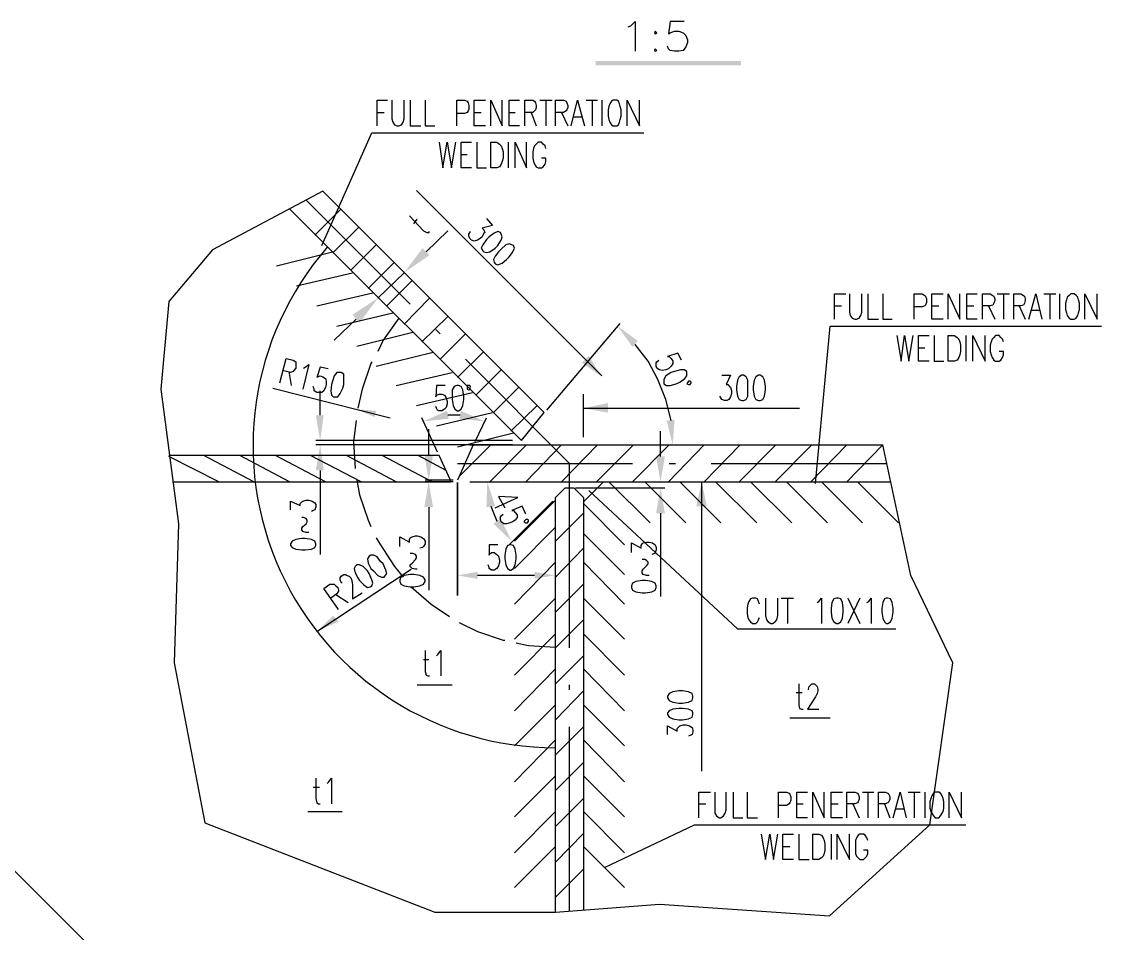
# Model space of a CAD drawing. Header units: millimetres. Extents: x 0.6 to 49, y 0.3 to 23.1.
# Drawn here: x 5.968 to 10.083, y 7.296 to 10.77 of the extents above; entities that cross this region are included whole.
import ezdxf

# ---------------------------------------------------------------- set-up
doc = ezdxf.new("R2010")
doc.units = ezdxf.units.MM
doc.layers.add('PDF_Geometry', color=7, linetype='Continuous')
doc.layers.add('PDF_Solid Fills', color=7, linetype='Continuous')

msp = doc.modelspace()

# ---------------------------------------------------------------- linework, layer by layer
at = {"layer": 'PDF_Geometry', "lineweight": 25}
for points in [[(8.2794, 10.75), (8.2894, 10.7533), (8.3061, 10.77), (8.3061, 10.6567)], [(8.4928, 10.77), (8.4394, 10.77), (8.4328, 10.7233), (8.4394, 10.7267), (8.4561, 10.7333), (8.4728, 10.7333), (8.4894, 10.7267), (8.4994, 10.7167), (8.5061, 10.7), (8.5061, 10.69), (8.4994, 10.6733), (8.4894, 10.66), (8.4728, 10.6567), (8.4561, 10.6567), (8.4394, 10.66), (8.4328, 10.6667), (8.4294, 10.6767)], [(7.3228, 10.3733), (7.3228, 10.47), (7.3628, 10.47)], [(7.3794, 10.47), (7.3794, 10.4), (7.3828, 10.3867), (7.3894, 10.3767), (7.3994, 10.3733), (7.4061, 10.3733), (7.4161, 10.3767), (7.4228, 10.3867), (7.4261, 10.4), (7.4261, 10.47)], [(7.4494, 10.47), (7.4494, 10.3733), (7.4894, 10.3733)], [(7.5061, 10.47), (7.5061, 10.3733), (7.5428, 10.3733)], [(7.6261, 10.3733), (7.6261, 10.47), (7.6561, 10.47), (7.6661, 10.4667), (7.6694, 10.46), (7.6728, 10.45), (7.6728, 10.4367), (7.6694, 10.43), (7.6661, 10.4233), (7.6561, 10.42), (7.6261, 10.42)], [(7.7361, 10.3733), (7.6928, 10.3733), (7.6928, 10.47), (7.7361, 10.47)], [(7.7561, 10.3733), (7.7561, 10.47), (7.7994, 10.3733), (7.7994, 10.47)], [(7.8661, 10.3733), (7.8261, 10.3733), (7.8261, 10.47), (7.8661, 10.47)], [(7.8861, 10.3733), (7.8861, 10.47), (7.9161, 10.47), (7.9228, 10.4667), (7.9261, 10.46), (7.9294, 10.45), (7.9294, 10.4433), (7.9261, 10.4333), (7.9228, 10.43), (7.9161, 10.4233), (7.8861, 10.4233)], [(7.9428, 10.47), (7.9894, 10.47)], [(7.9661, 10.47), (7.9661, 10.3733)], [(8.0028, 10.3733), (8.0028, 10.47), (8.0328, 10.47), (8.0428, 10.4667), (8.0461, 10.46), (8.0494, 10.45), (8.0494, 10.4433), (8.0461, 10.4333), (8.0428, 10.43), (8.0328, 10.4233), (8.0028, 10.4233)], [(8.0628, 10.3733), (8.0861, 10.47), (8.1128, 10.3733)], [(8.1194, 10.47), (8.1628, 10.47)], [(8.1428, 10.47), (8.1428, 10.3733)], [(8.1794, 10.47), (8.1794, 10.3733)], [(8.2761, 10.3733), (8.2761, 10.47), (8.3228, 10.3733), (8.3228, 10.47)], [(7.3228, 10.4233), (7.3494, 10.4233)], [(7.6928, 10.4233), (7.7194, 10.4233)], [(7.8261, 10.4233), (7.8494, 10.4233)], [(7.9094, 10.4233), (7.9294, 10.3733)], [(8.0261, 10.4233), (8.0494, 10.3733)], [(8.0728, 10.4067), (8.1028, 10.4067)], [(7.1128, 9.9167), (7.3028, 10.3467), (8.3394, 10.3467)], [(7.5594, 10.31), (7.5728, 10.2133), (7.5894, 10.31), (7.6061, 10.2133), (7.6228, 10.31)], [(7.6828, 10.2133), (7.6428, 10.2133), (7.6428, 10.31), (7.6828, 10.31)], [(7.7028, 10.31), (7.7028, 10.2133), (7.7394, 10.2133)], [(7.8228, 10.31), (7.8228, 10.2133)], [(7.8494, 10.2133), (7.8494, 10.31), (7.8928, 10.2133), (7.8928, 10.31)], [(7.9661, 10.2867), (7.9628, 10.2967), (7.9561, 10.3033), (7.9494, 10.31), (7.9361, 10.31), (7.9294, 10.3033), (7.9228, 10.2967), (7.9194, 10.2867), (7.9161, 10.2733), (7.9161, 10.25), (7.9194, 10.2367), (7.9228, 10.2267), (7.9294, 10.2167), (7.9361, 10.2133), (7.9494, 10.2133), (7.9561, 10.2167), (7.9628, 10.2267), (7.9661, 10.2367), (7.9661, 10.25), (7.9494, 10.25)], [(7.6428, 10.2633), (7.6661, 10.2633)], [(6.9894, 10.0567), (7.8728, 9.1733), (7.9594, 9.28), (7.1161, 10.1233), (6.6961, 9.9), (6.5294, 9.7033), (6.4994, 9.37), (6.5661, 8.8567), (6.5494, 8.3267), (6.6661, 7.7167), (7.5428, 7.3767), (8.0028, 7.3767), (8.3994, 7.4067), (9.0461, 7.3633), (9.4294, 7.71), (9.5161, 8.3267), (9.3561, 8.66), (9.2494, 9.1567), (9.1128, 9.0167)], [(7.4728, 10.1267), (8.1794, 9.42)], [(7.4494, 9.6933), (7.0528, 10.09)], [(7.0861, 9.9567), (7.1861, 10.0567)], [(7.4461, 10.03), (7.4994, 9.9733), (7.5128, 9.9667), (7.5194, 9.9667), (7.5228, 9.97)], [(7.4628, 10), (7.4761, 10.0167)], [(7.7394, 10.02), (7.7628, 9.9933), (7.7228, 9.9833), (7.7294, 9.9767), (7.7328, 9.9667), (7.7294, 9.9633), (7.7228, 9.95), (7.7161, 9.9433), (7.7061, 9.9367), (7.6928, 9.9333), (7.6828, 9.9367), (7.6761, 9.9433), (7.6728, 9.9533), (7.6728, 9.96), (7.6794, 9.97)], [(7.1561, 9.89), (7.2528, 9.9867), (7.1561, 9.89)], [(7.5094, 9.8933), (7.5928, 9.9733)], [(7.2228, 9.8233), (7.3194, 9.92)], [(6.9394, 9.84), (7.1528, 9.8933)], [(7.2894, 9.7533), (7.3894, 9.8533)], [(7.0161, 9.7633), (7.2294, 9.8133)], [(7.3261, 9.72), (7.3261, 9.7167), (7.4261, 9.8133), (7.4261, 9.8167)], [(7.3594, 9.6867), (7.4561, 9.7833)], [(7.0928, 9.6867), (7.3061, 9.7367)], [(7.4261, 9.6167), (7.5228, 9.7167)], [(9.0661, 9.6367), (9.0661, 9.7333), (9.1094, 9.7333)], [(9.1228, 9.7333), (9.1228, 9.6633), (9.1261, 9.65), (9.1328, 9.64), (9.1428, 9.6367), (9.1494, 9.6367), (9.1594, 9.64), (9.1661, 9.65), (9.1694, 9.6633), (9.1694, 9.7333)], [(9.1928, 9.7333), (9.1928, 9.6367), (9.2328, 9.6367)], [(9.2494, 9.7333), (9.2494, 9.6367), (9.2861, 9.6367)], [(9.3694, 9.6367), (9.3694, 9.7333), (9.3994, 9.7333), (9.4094, 9.7267), (9.4128, 9.7233), (9.4161, 9.7133), (9.4161, 9.7), (9.4128, 9.69), (9.4094, 9.6867), (9.3994, 9.6833), (9.3694, 9.6833)], [(9.4794, 9.6367), (9.4361, 9.6367), (9.4361, 9.7333), (9.4794, 9.7333)], [(9.4994, 9.6367), (9.4994, 9.7333), (9.5428, 9.6367), (9.5428, 9.7333)], [(9.6094, 9.6367), (9.5694, 9.6367), (9.5694, 9.7333), (9.6094, 9.7333)], [(9.6294, 9.6367), (9.6294, 9.7333), (9.6594, 9.7333), (9.6694, 9.7267), (9.6728, 9.7233), (9.6761, 9.7133), (9.6761, 9.7067), (9.6728, 9.6967), (9.6694, 9.69), (9.6594, 9.6867), (9.6294, 9.6867)], [(9.6861, 9.7333), (9.7328, 9.7333)], [(9.7094, 9.7333), (9.7094, 9.6367)], [(9.7494, 9.6367), (9.7494, 9.7333), (9.7761, 9.7333), (9.7861, 9.7267), (9.7894, 9.7233), (9.7928, 9.7133), (9.7928, 9.7067), (9.7894, 9.6967), (9.7861, 9.69), (9.7761, 9.6867), (9.7494, 9.6867)], [(9.8061, 9.6367), (9.8328, 9.7333), (9.8561, 9.6367)], [(9.8628, 9.7333), (9.9094, 9.7333)], [(9.8861, 9.7333), (9.8861, 9.6367)], [(9.9228, 9.7333), (9.9228, 9.6367)], [(10.0194, 9.6367), (10.0194, 9.7333), (10.0661, 9.6367), (10.0661, 9.7333)], [(9.0661, 9.6867), (9.0928, 9.6867)], [(9.4361, 9.6867), (9.4628, 9.6867)], [(9.5694, 9.6867), (9.5961, 9.6867)], [(9.6528, 9.6867), (9.6761, 9.6367)], [(9.7694, 9.6867), (9.7928, 9.6367)], [(9.8161, 9.67), (9.8461, 9.67)], [(7.2428, 9.6367), (7.1594, 9.5567)], [(7.1694, 9.61), (7.3828, 9.66)], [(7.4061, 9.64), (7.3461, 9.5567), (7.3261, 9.5133)], [(7.4928, 9.55), (7.5928, 9.6467)], [(7.5628, 9.58), (7.5461, 9.5967)], [(7.9694, 9.29), (8.2494, 9.62)], [(8.9928, 9.01), (9.0494, 9.61), (10.0828, 9.61)], [(7.2461, 9.5333), (7.4594, 9.5867)], [(7.5628, 9.4833), (7.6594, 9.58)], [(9.3028, 9.5733), (9.3194, 9.4767), (9.3328, 9.5733), (9.3494, 9.4767), (9.3661, 9.5733)], [(9.4261, 9.4767), (9.3861, 9.4767), (9.3861, 9.5733), (9.4261, 9.5733)], [(9.4461, 9.5733), (9.4461, 9.4767), (9.4828, 9.4767)], [(9.5661, 9.5733), (9.5661, 9.4767)], [(9.5928, 9.4767), (9.5928, 9.5733), (9.6394, 9.4767), (9.6394, 9.5733)], [(9.7094, 9.55), (9.7061, 9.56), (9.6994, 9.5667), (9.6928, 9.5733), (9.6794, 9.5733), (9.6728, 9.5667), (9.6661, 9.56), (9.6628, 9.55), (9.6594, 9.5367), (9.6594, 9.5133), (9.6628, 9.5), (9.6661, 9.49), (9.6728, 9.48), (9.6794, 9.4767), (9.6928, 9.4767), (9.6994, 9.48), (9.7061, 9.49), (9.7094, 9.5), (9.7094, 9.5133), (9.6928, 9.5133)], [(7.3194, 9.4567), (7.5361, 9.51)], [(7.6294, 9.4133), (7.7294, 9.5133)], [(8.4428, 9.25), (8.4228, 9.33), (8.3928, 9.4067), (8.3561, 9.4767), (8.3061, 9.54)], [(8.4828, 9.48), (8.4694, 9.5067), (8.4294, 9.4933), (8.4361, 9.4933), (8.4428, 9.4867), (8.4494, 9.4767), (8.4494, 9.4667), (8.4428, 9.4567), (8.4328, 9.4467), (8.4228, 9.4433), (8.4094, 9.44), (8.3994, 9.4433), (8.3894, 9.45), (8.3861, 9.4567), (8.3861, 9.47), (8.3894, 9.4733), (8.3961, 9.48)], [(9.3861, 9.5267), (9.4094, 9.5267)], [(6.9528, 9.3933), (6.9761, 9.4867), (7.0028, 9.48), (7.0128, 9.4733), (7.0128, 9.45), (7.0061, 9.44), (7.0028, 9.4367), (6.9928, 9.4333), (6.9628, 9.44)], [(7.0428, 9.45), (7.0494, 9.4533), (7.0628, 9.4633), (7.0394, 9.37)], [(7.3028, 9.4733), (7.2994, 9.4667), (7.2661, 9.37), (7.2494, 9.2967)], [(8.0561, 8.3833), (8.0561, 9.0867), (7.6594, 9.4833)], [(6.9861, 9.4367), (6.9961, 9.3833)], [(7.1361, 9.4467), (7.1061, 9.4533), (7.0928, 9.4133), (7.0961, 9.4167), (7.1061, 9.42), (7.1161, 9.4167), (7.1261, 9.41), (7.1294, 9.4), (7.1294, 9.3867), (7.1261, 9.3767), (7.1194, 9.3633), (7.1128, 9.3567), (7.0928, 9.3567), (7.0828, 9.3633), (7.0828, 9.37), (7.0794, 9.38)], [(7.3961, 9.3833), (7.6094, 9.4333)], [(7.6994, 9.3467), (7.7961, 9.4433)], [(8.6361, 9.4233), (8.6694, 9.4233), (8.6528, 9.3867), (8.6594, 9.3867), (8.6661, 9.38), (8.6694, 9.3767), (8.6728, 9.3633), (8.6728, 9.3533), (8.6694, 9.34), (8.6628, 9.33), (8.6561, 9.3267), (8.6461, 9.3267), (8.6361, 9.33), (8.6328, 9.3367), (8.6294, 9.3433)], [(7.5828, 9.3833), (7.5494, 9.3833), (7.5461, 9.34), (7.5494, 9.3467), (7.5594, 9.35), (7.5694, 9.35), (7.5794, 9.3467), (7.5861, 9.3367), (7.5894, 9.3233), (7.5894, 9.3133), (7.5861, 9.3), (7.5794, 9.2933), (7.5694, 9.2867), (7.5594, 9.2867), (7.5528, 9.29), (7.5494, 9.2967), (7.5461, 9.3033)], [(6.9261, 9.3733), (7.3728, 9.26)], [(7.1061, 9.27), (7.1061, 9.3633)], [(7.4728, 9.3067), (7.6861, 9.3567)], [(7.7661, 9.28), (7.8628, 9.3767)], [(8.1094, 9.1867), (8.1094, 9.35)], [(7.8328, 9.21), (7.9328, 9.3067)], [(7.5528, 9.13), (7.4928, 9.26)], [(7.5494, 9.23), (7.7628, 9.28)], [(7.6394, 9.27), (7.5928, 9.27)], [(7.6961, 9.17), (7.7394, 9.26)], [(8.1094, 9.2967), (8.9328, 9.2967)], [(7.2428, 9.25), (7.2328, 9.17), (7.2394, 9.0667)], [(7.5194, 9.12), (7.5194, 9.2167)], [(4.2694, 9.2033), (6.4828, 6.9933)], [(7.6294, 9.15), (7.8428, 9.2033)], [(8.4028, 9.1133), (8.4028, 9.21)], [(7.8394, 9.1733), (7.0894, 9.1733)], [(7.8394, 9.1567), (7.0894, 9.1567)], [(7.6894, 9.1567), (7.6294, 9.0233)], [(7.6361, 9.0367), (7.7561, 9.1567)], [(7.6761, 9.1567), (9.2494, 9.1567)], [(7.7528, 9.0167), (7.8928, 9.1567)], [(7.8894, 9.0167), (8.0261, 9.1567)], [(8.0261, 9.0167), (8.1628, 9.1567)], [(8.1594, 9.0167), (8.2994, 9.1567)], [(8.2961, 9.0167), (8.4361, 9.1567)], [(8.4328, 9.0167), (8.5694, 9.1567)], [(8.5694, 9.0167), (8.7061, 9.1567)], [(8.7028, 9.0167), (8.8428, 9.1567)], [(8.8394, 9.0167), (8.9794, 9.1567)], [(8.9761, 9.0167), (9.1128, 9.1567)], [(6.5428, 9.0167), (7.6028, 9.0167), (7.6028, 9.0233), (7.5594, 9.1167), (6.5294, 9.1167)], [(6.7194, 9.0167), (6.5294, 9.1133)], [(6.8528, 9.0167), (6.6628, 9.1167)], [(6.9894, 9.0167), (6.7994, 9.1167)], [(7.1261, 9.0167), (6.9361, 9.1167)], [(7.2628, 9.0167), (7.0694, 9.1167)], [(7.3961, 9.0167), (7.2061, 9.1167)], [(7.5328, 9.0167), (7.3428, 9.1167)], [(7.5861, 9.06), (7.4794, 9.1167)], [(7.1061, 9.06), (7.1061, 8.74)], [(7.6294, 9.0867), (8.2961, 9.0867)], [(8.4361, 9.0867), (8.4594, 9.0867)], [(8.5961, 9.0867), (9.2661, 9.0867)], [(7.2461, 9.0233), (7.2561, 8.9667), (7.2894, 8.87), (7.2994, 8.8467)], [(7.6128, 9.0233), (7.5061, 9.0233)], [(7.6128, 9.0167), (7.5061, 9.0167)], [(7.5194, 9.0233), (7.5194, 9.0167)], [(7.6761, 9.0167), (9.2794, 9.0167)], [(8.0794, 9.0167), (8.4194, 9.0167)], [(8.1094, 8.94), (8.1861, 9.0167)], [(8.2061, 9.0167), (8.3628, 8.86)], [(8.3428, 9.0167), (8.4994, 8.86)], [(8.4761, 9.0167), (8.6328, 8.86)], [(8.5594, 9.0167), (8.5594, 7.9133)], [(8.6128, 9.0167), (8.7694, 8.86)], [(8.7461, 9.0167), (8.9028, 8.86)], [(8.8828, 9.0167), (9.0394, 8.86)], [(9.0161, 9.0167), (9.1728, 8.86)], [(9.1528, 9.0167), (9.3094, 8.86)], [(8.0028, 7.3767), (8.0028, 8.9567), (8.0394, 8.9933), (8.0728, 8.9933), (8.1094, 8.9567), (8.1094, 7.3833)], [(8.0794, 8.9933), (8.4194, 8.9933)], [(8.1294, 8.9833), (8.6961, 8.4567), (9.2994, 8.4567)], [(6.9928, 8.91), (6.9928, 8.9433), (7.0294, 8.9267), (7.0294, 8.9333), (7.0361, 8.94), (7.0394, 8.9433), (7.0528, 8.9467), (7.0628, 8.9467), (7.0761, 8.9433), (7.0861, 8.9367), (7.0894, 8.93), (7.0894, 8.92), (7.0861, 8.91), (7.0794, 8.9067), (7.0728, 8.9033)], [(7.7728, 8.9167), (7.8594, 8.9567), (7.7861, 8.96), (7.8094, 8.9167)], [(7.9928, 8.9433), (7.8261, 8.7767)], [(8.0028, 8.9467), (7.8461, 8.79)], [(8.1094, 8.9333), (8.2661, 8.7767)], [(7.5194, 8.92), (7.5194, 8.6033)], [(7.7561, 8.9233), (7.7794, 8.8667)], [(7.8894, 8.8933), (7.8761, 8.9233), (7.8361, 8.9067), (7.8428, 8.9067), (7.8494, 8.9), (7.8561, 8.89), (7.8561, 8.88), (7.8494, 8.87), (7.8394, 8.8633), (7.8294, 8.86), (7.8161, 8.8567), (7.8061, 8.8567), (7.7961, 8.8633), (7.7928, 8.8733), (7.7928, 8.8833), (7.7961, 8.8867), (7.8028, 8.8933)], [(8.0028, 8.79), (8.1094, 8.8967)], [(8.4028, 8.8967), (8.4028, 8.58)], [(7.0628, 8.8233), (7.0528, 8.8233), (7.0394, 8.8267), (7.0361, 8.8333), (7.0361, 8.84), (7.0394, 8.8467), (7.0528, 8.8567), (7.0561, 8.8633), (7.0561, 8.87), (7.0528, 8.8767), (7.0428, 8.88), (7.0361, 8.88)], [(7.4094, 8.77), (7.4094, 8.8067), (7.4461, 8.7867), (7.4461, 8.7967), (7.4494, 8.8033), (7.4561, 8.8067), (7.4694, 8.81), (7.4761, 8.81), (7.4894, 8.8067), (7.4994, 8.8), (7.5061, 8.79), (7.5061, 8.78), (7.4994, 8.77), (7.4961, 8.7667), (7.4861, 8.7633)], [(8.0028, 8.8433), (7.8461, 8.6867)], [(8.1094, 8.82), (8.2661, 8.6633)], [(7.3194, 8.8033), (7.3328, 8.78), (7.3894, 8.6933), (7.4228, 8.6533)], [(7.7828, 8.7767), (7.7494, 8.7767), (7.7494, 8.7367), (7.7494, 8.74), (7.7594, 8.7467), (7.7694, 8.7467), (7.7794, 8.74), (7.7861, 8.7333), (7.7894, 8.7167), (7.7894, 8.71), (7.7861, 8.6967), (7.7794, 8.6867), (7.7694, 8.68), (7.7594, 8.68), (7.7494, 8.6867), (7.7494, 8.69), (7.7461, 8.7)], [(8.2928, 8.7467), (8.2928, 8.7833), (8.3294, 8.7633), (8.3294, 8.7733), (8.3328, 8.78), (8.3361, 8.7833), (8.3494, 8.7867), (8.3594, 8.7867), (8.3728, 8.7833), (8.3828, 8.7767), (8.3861, 8.7667), (8.3861, 8.7567), (8.3828, 8.7467), (8.3794, 8.7433), (8.3694, 8.74)], [(7.4761, 8.6833), (7.4694, 8.6833), (7.4561, 8.6867), (7.4494, 8.6933), (7.4494, 8.7), (7.4561, 8.7067), (7.4694, 8.72), (7.4728, 8.7267), (7.4728, 8.7333), (7.4694, 8.74), (7.4594, 8.7433), (7.4494, 8.7433)], [(8.0028, 8.6533), (8.1094, 8.7633)], [(8.0028, 8.6433), (8.0028, 8.7367)], [(7.0928, 8.4467), (7.4528, 8.6833)], [(8.0028, 8.71), (7.8461, 8.55)], [(8.1094, 8.71), (8.2661, 8.55)], [(8.3594, 8.66), (8.3494, 8.66), (8.3361, 8.6633), (8.3328, 8.67), (8.3328, 8.6767), (8.3361, 8.6833), (8.3494, 8.6967), (8.3561, 8.7033), (8.3561, 8.71), (8.3494, 8.7167), (8.3428, 8.72), (8.3328, 8.72)], [(7.1894, 8.63), (7.1861, 8.6333), (7.1828, 8.6433), (7.1828, 8.65), (7.1861, 8.6567), (7.1961, 8.6633), (7.2028, 8.6633), (7.2094, 8.66), (7.2161, 8.6567), (7.2228, 8.65), (7.2261, 8.64), (7.2294, 8.6233), (7.2294, 8.57), (7.2661, 8.5933)], [(7.9228, 8.66), (7.7061, 8.66)], [(7.1761, 8.53), (7.1194, 8.61), (7.1428, 8.6267), (7.1594, 8.6267), (7.1661, 8.62), (7.1728, 8.6133), (7.1761, 8.6033), (7.1761, 8.6), (7.1694, 8.59), (7.1461, 8.5733)], [(7.4528, 8.6167), (7.5294, 8.55), (7.5994, 8.5033)], [(8.0028, 8.52), (8.1094, 8.6267)], [(7.1661, 8.5867), (7.2128, 8.5567)], [(8.0028, 8.5733), (7.8461, 8.4167)], [(8.1094, 8.5733), (8.2661, 8.4167)], [(8.7794, 8.55), (8.7761, 8.56), (8.7728, 8.57), (8.7661, 8.5733), (8.7528, 8.5733), (8.7461, 8.57), (8.7394, 8.56), (8.7361, 8.55), (8.7328, 8.5367), (8.7328, 8.5133), (8.7361, 8.5), (8.7394, 8.49), (8.7461, 8.4833), (8.7528, 8.4767), (8.7661, 8.4767), (8.7728, 8.4833), (8.7761, 8.49), (8.7794, 8.5)], [(8.8028, 8.5733), (8.8028, 8.5067), (8.8061, 8.49), (8.8128, 8.4833), (8.8228, 8.4767), (8.8294, 8.4767), (8.8394, 8.4833), (8.8461, 8.49), (8.8494, 8.5067), (8.8494, 8.5733)], [(8.8628, 8.5733), (8.9094, 8.5733)], [(8.8861, 8.5733), (8.8861, 8.4767)], [(8.9994, 8.5567), (9.0061, 8.56), (9.0161, 8.5733), (9.0161, 8.4767)], [(9.1161, 8.5733), (9.1628, 8.4767)], [(9.1628, 8.5733), (9.1161, 8.4767)], [(9.1894, 8.5567), (9.1961, 8.56), (9.2061, 8.5733), (9.2061, 8.4767)], [(7.6361, 8.48), (7.7061, 8.4467), (7.8028, 8.4133), (7.8094, 8.4133)], [(8.0028, 8.3833), (8.1094, 8.49)], [(8.0028, 8.4367), (7.8461, 8.28)], [(8.1094, 8.4367), (8.2661, 8.28)], [(7.8528, 8.4033), (7.8994, 8.3933), (8.0028, 8.3867)], [(7.5061, 8.3733), (7.5061, 8.2933), (7.5094, 8.28), (7.5161, 8.2767), (7.5228, 8.2767)], [(7.5494, 8.3533), (7.5561, 8.36), (7.5661, 8.3733), (7.5661, 8.2767)], [(8.0028, 8.2467), (8.1094, 8.3533)], [(7.4994, 8.34), (7.5194, 8.34)], [(8.0028, 8.3033), (7.8461, 8.1433)], [(8.1094, 8.3033), (8.2661, 8.1433)], [(7.4761, 8.2433), (7.6094, 8.2433)], [(8.0561, 8.2233), (8.0561, 8.2433)], [(8.9294, 8.2467), (8.9294, 8.1667), (8.9328, 8.1533), (8.9394, 8.15), (8.9461, 8.15)], [(8.9661, 8.2233), (8.9661, 8.2267), (8.9694, 8.2367), (8.9728, 8.24), (8.9794, 8.2467), (8.9894, 8.2467), (8.9961, 8.24), (8.9994, 8.2367), (9.0028, 8.2267), (9.0028, 8.22), (8.9994, 8.21), (8.9928, 8.1967), (8.9628, 8.15), (9.0061, 8.15)], [(8.0028, 8.11), (8.1094, 8.22)], [(8.9194, 8.2133), (8.9428, 8.2133)], [(8.0028, 8.1667), (7.8461, 8.01)], [(8.1094, 8.1667), (8.2661, 8.01)], [(8.8961, 8.1167), (9.0494, 8.1167)], [(8.0028, 7.9767), (8.1094, 8.0833)], [(8.0561, 7.38), (8.0561, 8.0833)], [(8.4294, 8.0533), (8.4294, 8.0867), (8.4661, 8.0667), (8.4661, 8.0767), (8.4728, 8.0833), (8.4761, 8.0867), (8.4894, 8.09), (8.4994, 8.09), (8.5128, 8.0867), (8.5228, 8.08), (8.5261, 8.07), (8.5261, 8.0633), (8.5228, 8.0533), (8.5161, 8.05), (8.5094, 8.0467)], [(8.0028, 8.0333), (7.8461, 7.8733)], [(8.1094, 8.0333), (8.2661, 7.8733)], [(8.0028, 7.84), (8.1094, 7.9467)], [(7.0894, 7.8867), (7.0894, 7.81), (7.0928, 7.7933), (7.0994, 7.79), (7.1061, 7.79)], [(7.1328, 7.8667), (7.1394, 7.8733), (7.1494, 7.8867), (7.1494, 7.79)], [(8.0028, 7.8967), (7.8461, 7.74)], [(8.1094, 7.8967), (8.2661, 7.74)], [(7.0794, 7.8533), (7.1028, 7.8533)], [(8.5494, 7.7367), (8.5494, 7.8333), (8.5928, 7.8333)], [(8.6094, 7.8333), (8.6094, 7.7533), (8.6161, 7.7433), (8.6261, 7.7367), (8.6328, 7.7367), (8.6428, 7.7433), (8.6494, 7.7533), (8.6528, 7.7667), (8.6528, 7.8333)], [(8.6794, 7.8333), (8.6794, 7.7367), (8.7161, 7.7367)], [(8.7328, 7.8333), (8.7328, 7.7367), (8.7728, 7.7367)], [(8.8528, 7.7367), (8.8528, 7.8333), (8.8828, 7.8333), (8.8928, 7.83), (8.8961, 7.8267), (8.8994, 7.8167), (8.8994, 7.8033), (8.8961, 7.7933), (8.8928, 7.79), (8.8828, 7.7833), (8.8528, 7.7833)], [(8.9628, 7.7367), (8.9228, 7.7367), (8.9228, 7.8333), (8.9628, 7.8333)], [(8.9828, 7.7367), (8.9828, 7.8333), (9.0261, 7.7367), (9.0261, 7.8333)], [(9.0961, 7.7367), (9.0528, 7.7367), (9.0528, 7.8333), (9.0961, 7.8333)], [(9.1128, 7.7367), (9.1128, 7.8333), (9.1428, 7.8333), (9.1528, 7.83), (9.1561, 7.8267), (9.1594, 7.8167), (9.1594, 7.8067), (9.1561, 7.7967), (9.1528, 7.7933), (9.1428, 7.79), (9.1128, 7.79)], [(9.1728, 7.8333), (9.2161, 7.8333)], [(9.1928, 7.8333), (9.1928, 7.7367)], [(9.2328, 7.7367), (9.2328, 7.8333), (9.2594, 7.8333), (9.2694, 7.83), (9.2728, 7.8267), (9.2761, 7.8167), (9.2761, 7.8067), (9.2728, 7.7967), (9.2694, 7.7933), (9.2594, 7.79), (9.2328, 7.79)], [(9.2894, 7.7367), (9.3161, 7.8333), (9.3394, 7.7367)], [(9.3461, 7.8333), (9.3928, 7.8333)], [(9.3694, 7.8333), (9.3694, 7.7367)], [(9.4094, 7.8333), (9.4094, 7.7367)], [(9.5028, 7.7367), (9.5028, 7.8333), (9.5494, 7.7367), (9.5494, 7.8333)], [(8.0028, 7.7033), (8.1094, 7.81)], [(8.5494, 7.79), (8.5761, 7.79)], [(8.9228, 7.79), (8.9461, 7.79)], [(9.0528, 7.79), (9.0794, 7.79)], [(9.1361, 7.79), (9.1594, 7.7367)], [(9.2561, 7.79), (9.2761, 7.7367)], [(7.0594, 7.76), (7.1894, 7.76)], [(8.0028, 7.76), (7.8461, 7.6033)], [(8.1094, 7.76), (8.2661, 7.6033)], [(9.2994, 7.77), (9.3328, 7.77)], [(8.1894, 7.5467), (8.5328, 7.71), (9.5661, 7.71)], [(8.0028, 7.5667), (8.1094, 7.6767)], [(8.7861, 7.6733), (8.8028, 7.5767), (8.8194, 7.6733), (8.8328, 7.5767), (8.8494, 7.6733)], [(8.9094, 7.5767), (8.8694, 7.5767), (8.8694, 7.6733), (8.9094, 7.6733)], [(8.9294, 7.6733), (8.9294, 7.5767), (8.9694, 7.5767)], [(9.0528, 7.6733), (9.0528, 7.5767)], [(9.0761, 7.5767), (9.0761, 7.6733), (9.1228, 7.5767), (9.1228, 7.6733)], [(9.1928, 7.65), (9.1894, 7.66), (9.1828, 7.67), (9.1761, 7.6733), (9.1628, 7.6733), (9.1561, 7.67), (9.1494, 7.66), (9.1461, 7.65), (9.1461, 7.6), (9.1494, 7.59), (9.1561, 7.5833), (9.1628, 7.5767), (9.1761, 7.5767), (9.1828, 7.5833), (9.1894, 7.59), (9.1928, 7.6), (9.1928, 7.6133), (9.1761, 7.6133)], [(8.0028, 7.6267), (7.8461, 7.47)], [(8.1094, 7.6267), (8.2661, 7.47)], [(8.8694, 7.6267), (8.8961, 7.6267)], [(8.0028, 7.4333), (8.1094, 7.54)]]:
    msp.add_lwpolyline(points, dxfattribs=at)
for points in [[(8.3828, 10.7333), (8.3794, 10.7267), (8.3828, 10.7233), (8.3894, 10.7267)], [(8.3828, 10.6667), (8.3794, 10.66), (8.3828, 10.6567), (8.3894, 10.66)], [(8.2228, 10.47), (8.2161, 10.4667), (8.2094, 10.4567), (8.2061, 10.4467), (8.2028, 10.4333), (8.2028, 10.41), (8.2061, 10.3967), (8.2094, 10.3867), (8.2161, 10.3767), (8.2228, 10.3733), (8.2361, 10.3733), (8.2428, 10.3767), (8.2461, 10.3867), (8.2494, 10.3967), (8.2528, 10.41), (8.2528, 10.4333), (8.2494, 10.4467), (8.2461, 10.4567), (8.2428, 10.4667), (8.2361, 10.47)], [(7.7561, 10.2133), (7.7561, 10.31), (7.7794, 10.31), (7.7894, 10.3033), (7.7961, 10.2967), (7.7994, 10.2867), (7.8028, 10.2733), (7.8028, 10.25), (7.7994, 10.2367), (7.7961, 10.2267), (7.7894, 10.2167), (7.7794, 10.2133)], [(7.7928, 9.9667), (7.7828, 9.97), (7.7694, 9.9633), (7.7494, 9.95), (7.7394, 9.94), (7.7261, 9.92), (7.7194, 9.9067), (7.7261, 9.8967), (7.7294, 9.8933), (7.7394, 9.89), (7.7528, 9.8933), (7.7728, 9.9067), (7.7828, 9.9167), (7.7961, 9.9367), (7.7994, 9.95), (7.7961, 9.96)], [(7.8361, 9.92), (7.8261, 9.9233), (7.8128, 9.92), (7.7961, 9.9033), (7.7861, 9.8933), (7.7728, 9.8767), (7.7661, 9.8633), (7.7694, 9.8533), (7.7728, 9.8467), (7.7828, 9.8433), (7.7994, 9.85), (7.8161, 9.8633), (7.8261, 9.8733), (7.8394, 9.89), (7.8461, 9.9067), (7.8428, 9.9167)], [(9.9661, 9.7333), (9.9594, 9.7267), (9.9528, 9.72), (9.9494, 9.71), (9.9461, 9.6967), (9.9461, 9.6733), (9.9494, 9.66), (9.9528, 9.65), (9.9594, 9.64), (9.9661, 9.6367), (9.9794, 9.6367), (9.9861, 9.64), (9.9928, 9.65), (9.9961, 9.66), (9.9994, 9.6733), (9.9994, 9.6967), (9.9961, 9.71), (9.9928, 9.72), (9.9861, 9.7267), (9.9794, 9.7333)], [(9.4994, 9.4767), (9.4994, 9.5733), (9.5228, 9.5733), (9.5328, 9.5667), (9.5394, 9.56), (9.5428, 9.55), (9.5461, 9.5367), (9.5461, 9.5133), (9.5428, 9.5), (9.5394, 9.49), (9.5328, 9.48), (9.5228, 9.4767)], [(7.1794, 9.4333), (7.1694, 9.4333), (7.1594, 9.42), (7.1528, 9.4), (7.1494, 9.3867), (7.1461, 9.3633), (7.1494, 9.3467), (7.1561, 9.34), (7.1728, 9.34), (7.1828, 9.3533), (7.1928, 9.3733), (7.1961, 9.3867), (7.1961, 9.4267), (7.1861, 9.4333)], [(8.5028, 9.4367), (8.4928, 9.4433), (8.4794, 9.4433), (8.4561, 9.4367), (8.4428, 9.4333), (8.4228, 9.42), (8.4161, 9.4067), (8.4161, 9.39), (8.4261, 9.3833), (8.4394, 9.3833), (8.4628, 9.39), (8.4761, 9.3967), (8.4961, 9.41), (8.5028, 9.42)], [(8.7128, 9.4233), (8.7028, 9.4167), (8.6961, 9.4033), (8.6928, 9.38), (8.6928, 9.3667), (8.6961, 9.3433), (8.7028, 9.33), (8.7128, 9.3267), (8.7194, 9.3267), (8.7294, 9.33), (8.7361, 9.3433), (8.7361, 9.4033), (8.7294, 9.4167), (8.7194, 9.4233)], [(8.7761, 9.4233), (8.7661, 9.4167), (8.7594, 9.4033), (8.7561, 9.38), (8.7561, 9.3667), (8.7594, 9.3433), (8.7661, 9.33), (8.7761, 9.3267), (8.7828, 9.3267), (8.7928, 9.33), (8.7994, 9.3433), (8.8028, 9.3667), (8.8028, 9.38), (8.7994, 9.4033), (8.7928, 9.4167), (8.7828, 9.4233)], [(7.6261, 9.3833), (7.6161, 9.38), (7.6094, 9.3667), (7.6094, 9.33), (7.6128, 9.3067), (7.6194, 9.2933), (7.6294, 9.2867), (7.6328, 9.2867), (7.6428, 9.2933), (7.6494, 9.3067), (7.6528, 9.33), (7.6528, 9.3433), (7.6494, 9.3667), (7.6428, 9.38), (7.6328, 9.3833)], [(7.6794, 9.3767), (7.6761, 9.3833), (7.6661, 9.3833), (7.6661, 9.3767), (7.6661, 9.37), (7.6728, 9.3667), (7.6761, 9.37)], [(8.5161, 9.3867), (8.5194, 9.3933), (8.5194, 9.3967), (8.5161, 9.4), (8.5094, 9.4), (8.5061, 9.3933), (8.5028, 9.39), (8.5094, 9.3867)], [(7.6294, 8.5833), (7.6294, 9.0133)], [(7.8961, 8.86), (7.8994, 8.8667), (7.8994, 8.87), (7.8961, 8.8733), (7.8894, 8.8733), (7.8828, 8.8667), (7.8828, 8.8633), (7.8894, 8.86)], [(6.9928, 8.7733), (6.9994, 8.7667), (7.0128, 8.76), (7.0361, 8.7567), (7.0494, 8.7567), (7.0728, 8.76), (7.0861, 8.7667), (7.0894, 8.7733), (7.0894, 8.78), (7.0861, 8.79), (7.0728, 8.7967), (7.0494, 8.8), (7.0361, 8.8), (7.0128, 8.7967), (6.9994, 8.79), (6.9928, 8.78)], [(7.8294, 8.7767), (7.8194, 8.7733), (7.8128, 8.76), (7.8094, 8.7367), (7.8094, 8.7233), (7.8128, 8.7), (7.8194, 8.6867), (7.8294, 8.68), (7.8328, 8.68), (7.8428, 8.6867), (7.8494, 8.7), (7.8528, 8.7233), (7.8528, 8.7367), (7.8494, 8.76), (7.8428, 8.7733), (7.8328, 8.7767)], [(7.2928, 8.7333), (7.2861, 8.7233), (7.2894, 8.7067), (7.2994, 8.6867), (7.3094, 8.6767), (7.3261, 8.66), (7.3394, 8.6533), (7.3494, 8.6533), (7.3528, 8.6567), (7.3594, 8.6667), (7.3561, 8.68), (7.3461, 8.7033), (7.3361, 8.7133), (7.3228, 8.73), (7.3094, 8.7367), (7.2994, 8.7367)], [(7.2394, 8.6933), (7.2361, 8.6867), (7.2394, 8.67), (7.2494, 8.65), (7.2561, 8.64), (7.2728, 8.6233), (7.2861, 8.6133), (7.2961, 8.6167), (7.3028, 8.62), (7.3061, 8.63), (7.3028, 8.6433), (7.2928, 8.6667), (7.2861, 8.6767), (7.2694, 8.6933), (7.2561, 8.7), (7.2461, 8.7)], [(7.4094, 8.6367), (7.4128, 8.6267), (7.4261, 8.62), (7.4494, 8.6167), (7.4628, 8.6167), (7.4861, 8.62), (7.4994, 8.6267), (7.5061, 8.6367), (7.5061, 8.6433), (7.4994, 8.6533), (7.4861, 8.66), (7.4628, 8.6633), (7.4494, 8.6633), (7.4261, 8.66), (7.4128, 8.6533), (7.4094, 8.6433)], [(8.2928, 8.6133), (8.2961, 8.6033), (8.3094, 8.5967), (8.3328, 8.5933), (8.3461, 8.5933), (8.3694, 8.5967), (8.3828, 8.6033), (8.3861, 8.6133), (8.3861, 8.62), (8.3828, 8.63), (8.3694, 8.6367), (8.3461, 8.64), (8.3328, 8.64), (8.3094, 8.6367), (8.2961, 8.63), (8.2928, 8.62)], [(9.0728, 8.5733), (9.0628, 8.57), (9.0561, 8.5567), (9.0528, 8.5333), (9.0528, 8.52), (9.0561, 8.4967), (9.0628, 8.4833), (9.0728, 8.4767), (9.0794, 8.4767), (9.0894, 8.4833), (9.0961, 8.4967), (9.0994, 8.52), (9.0994, 8.5333), (9.0961, 8.5567), (9.0894, 8.57), (9.0794, 8.5733)], [(9.2628, 8.5733), (9.2561, 8.57), (9.2494, 8.5567), (9.2461, 8.5333), (9.2461, 8.52), (9.2494, 8.4967), (9.2561, 8.4833), (9.2628, 8.4767), (9.2694, 8.4767), (9.2794, 8.4833), (9.2861, 8.4967), (9.2894, 8.52), (9.2894, 8.5333), (9.2861, 8.5567), (9.2794, 8.57), (9.2694, 8.5733)], [(8.4294, 8.1933), (8.4361, 8.1833), (8.4494, 8.1767), (8.4728, 8.1733), (8.4861, 8.1733), (8.5094, 8.1767), (8.5228, 8.1833), (8.5261, 8.1933), (8.5261, 8.2), (8.5228, 8.21), (8.5094, 8.2167), (8.4861, 8.22), (8.4728, 8.22), (8.4494, 8.2167), (8.4361, 8.21), (8.4294, 8.2)], [(8.4294, 8.13), (8.4361, 8.12), (8.4494, 8.1133), (8.4728, 8.11), (8.4861, 8.11), (8.5094, 8.1133), (8.5228, 8.12), (8.5261, 8.13), (8.5261, 8.1367), (8.5228, 8.1433), (8.5094, 8.15), (8.4861, 8.1533), (8.4728, 8.1533), (8.4494, 8.15), (8.4361, 8.1433), (8.4294, 8.1367)], [(9.4494, 7.8333), (9.4428, 7.83), (9.4361, 7.82), (9.4328, 7.81), (9.4294, 7.7967), (9.4294, 7.7733), (9.4328, 7.76), (9.4361, 7.7533), (9.4428, 7.7433), (9.4494, 7.7367), (9.4628, 7.7367), (9.4694, 7.7433), (9.4761, 7.7533), (9.4794, 7.76), (9.4828, 7.7733), (9.4828, 7.7967), (9.4794, 7.81), (9.4761, 7.82), (9.4694, 7.83), (9.4628, 7.8333)], [(8.9828, 7.5767), (8.9828, 7.6733), (9.0061, 7.6733), (9.0161, 7.67), (9.0228, 7.66), (9.0261, 7.65), (9.0294, 7.6367), (9.0294, 7.6133), (9.0261, 7.6), (9.0228, 7.59), (9.0161, 7.5833), (9.0061, 7.5767)]]:
    msp.add_lwpolyline(points, close=True, dxfattribs=at)
msp.add_arc((8.0014, 9.1545), 1.1512, 138.9853, 270.0686, dxfattribs=at)
at = {"layer": 'PDF_Solid Fills', "lineweight": 25, "transparency": 33554559}
for points in [[(8.1561, 10.62), (8.1561, 10.6033), (8.7094, 10.62)], [(8.1561, 10.6033), (8.7094, 10.62), (8.7094, 10.6033)], [(7.4961, 9.9067), (7.5228, 9.88), (7.4261, 9.8133)], [(7.2294, 9.6533), (7.2561, 9.6233), (7.3261, 9.7167)], [(8.2961, 9.53), (8.3161, 9.5533), (8.2394, 9.61)], [(8.1761, 9.42), (8.1028, 9.47), (8.1294, 9.4967)], [(8.1094, 9.2967), (8.2028, 9.3167), (8.2028, 9.28)], [(7.0894, 9.27), (7.1194, 9.27), (7.1061, 9.1733)], [(7.3194, 9.2867), (7.3128, 9.2633), (7.2428, 9.2933)], [(7.5961, 9.2567), (7.5894, 9.2867), (7.4994, 9.2467)], [(7.6428, 9.2867), (7.6361, 9.2567), (7.7328, 9.2467)], [(8.4561, 9.2533), (8.4261, 9.25), (8.4494, 9.1567)], [(7.0894, 9.06), (7.1194, 9.06), (7.1061, 9.1567)], [(7.5028, 9.12), (7.5361, 9.12), (7.5194, 9.0233)], [(8.3861, 9.1133), (8.4194, 9.1133), (8.4028, 9.0167)], [(7.5028, 8.92), (7.5361, 8.92), (7.5194, 9.0167)], [(7.7394, 8.92), (7.7728, 8.9233), (7.7428, 9.0167)], [(8.5594, 9.0167), (8.5794, 8.9233), (8.5394, 8.9233)], [(8.3861, 8.8967), (8.4194, 8.8967), (8.4028, 8.9933)], [(7.7928, 8.8767), (7.7661, 8.8567), (7.8361, 8.79)], [(7.7061, 8.6733), (7.7061, 8.6467), (7.6294, 8.66)], [(7.9228, 8.6733), (7.9228, 8.6467), (7.9994, 8.66)], [(7.1561, 8.5067), (7.1761, 8.4833), (7.0928, 8.4467)]]:
    msp.add_solid(points, dxfattribs=at)

doc.saveas('drawing.dxf')
